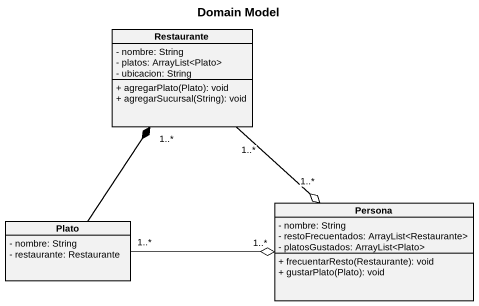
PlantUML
@startuml
title Domain Model
hide circle
hide empty members
skinparam classAttributeIconSize 0
class Restaurante {
  - nombre: String
  - platos: ArrayList<Plato>
  - ubicacion: String
  + agregarPlato(Plato): void
  + agregarSucursal(String): void
}
class Plato {
  - nombre: String
  - restaurante: Restaurante
}
class Persona {
  - nombre: String
  - restoFrecuentados: ArrayList<Restaurante>
  - platosGustados: ArrayList<Plato>
  + frecuentarResto(Restaurante): void
  + gustarPlato(Plato): void
}
Restaurante "1..*" --o "1..*" Persona
Plato -up-* "1..*" Restaurante
Plato "1..*" -right-o "1..*" Persona
@enduml
